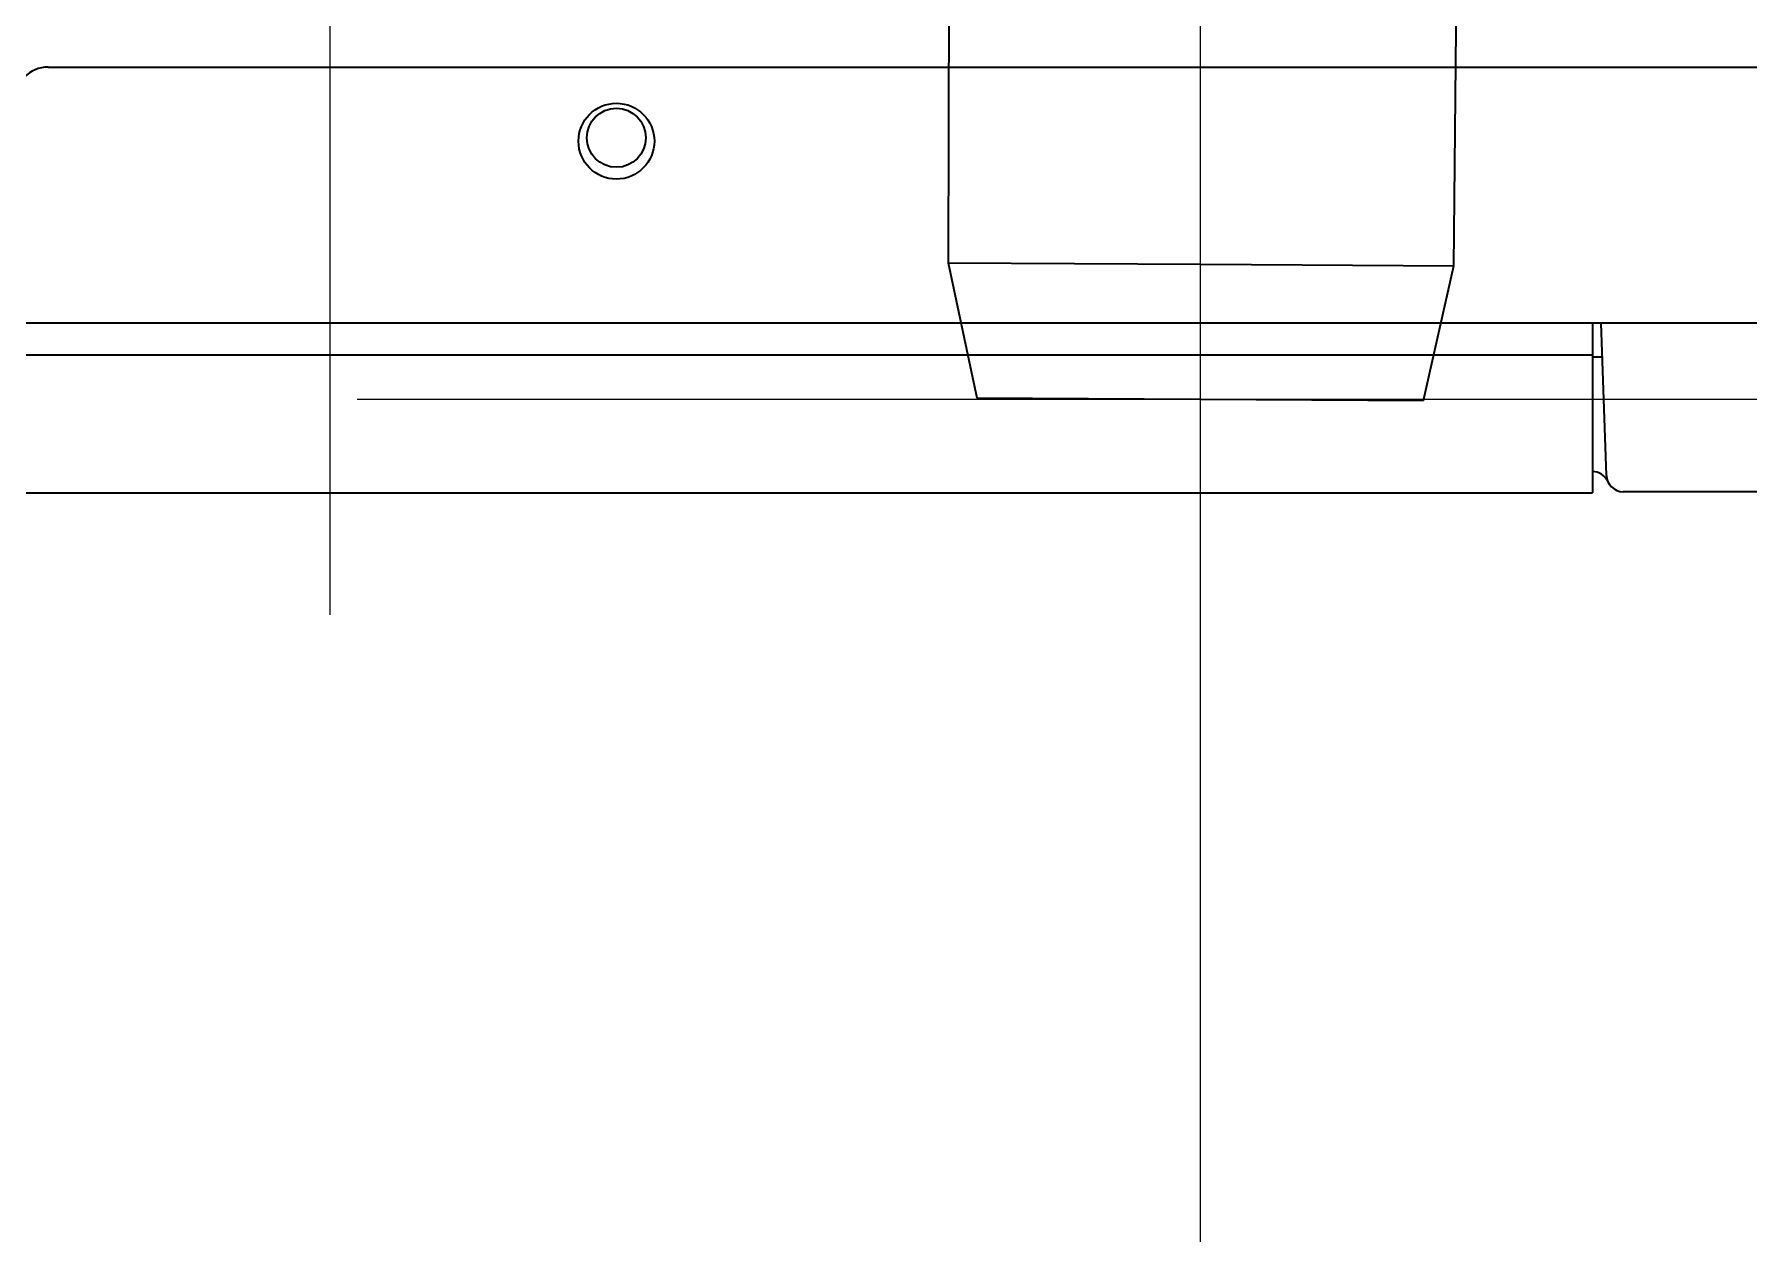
# Model space of a CAD drawing. Header units: inches. Extents: x 90 to 4162, y -443 to 3471.
# Drawn here: x 681.4 to 783.1, y 1197.5 to 1269.1 of the extents above; entities that cross this region are included whole.
import ezdxf

# ---------------------------------------------------------------- set-up
doc = ezdxf.new("R2010")
doc.units = ezdxf.units.IN
doc.layers.add('1', color=7, linetype='Continuous', true_color=0xffffff)
doc.layers.add('ORTHO$15', color=7, linetype='Continuous', true_color=0xffffff)

msp = doc.modelspace()

# ---------------------------------------------------------------- linework, layer by layer
at = {"color": 4}
msp.add_line((698.97, 1334.66), (698.97, 1234.66), dxfattribs=at)
at = {"color": 6}
for p, q in [((750.59, 1297.46), (750.59, 1197.46)), ((700.59, 1247.46), (800.59, 1247.46))]:
    msp.add_line(p, q, dxfattribs=at)
at = {"layer": '1', "color": 7, "linetype": 'Continuous', "lineweight": 35}
for p, q in [((682.27, 1267.16), (793.84, 1267.16)), ((838.37, 1251.96), (92.37, 1251.96)), ((773.87, 1251.96), (773.87, 1250.06)), ((774.69, 1242.92), (774.37, 1251.96)), ((773.87, 1250.06), (156.87, 1250.06)), ((773.87, 1250.06), (773.87, 1250.06)), ((773.87, 1250.06), (773.87, 1250.05)), ((773.87, 1250.05), (773.87, 1249.86)), ((773.87, 1249.96), (774.44, 1249.96)), ((773.87, 1249.86), (773.87, 1242.11)), ((156.87, 1241.9), (773.87, 1241.9)), ((773.87, 1242.11), (773.87, 1241.9)), ((834.37, 1241.96), (775.69, 1241.96))]:
    msp.add_line(p, q, dxfattribs=at)
for centre, radius in [((715.97, 1262.76), 2.25), ((715.97, 1262.96), 1.75)]:
    msp.add_circle(centre, radius, dxfattribs=at)
for centre, radius, start, end in [((682.27, 1265.16), 2, 90, 180), ((773.85, 1242.16), 1, 23.5782, 90), ((775.69, 1242.96), 1, 182, 270)]:
    msp.add_arc(centre, radius, start, end, dxfattribs=at)
at = {"layer": 'ORTHO$15', "color": 7, "linetype": 'Continuous', "lineweight": 35, "extrusion": (-0.252612, 0.967568, 0)}
for p, q in [((735.79, 1299.81), (735.64, 1255.55)), ((765.64, 1255.36), (766.06, 1299.62)), ((735.64, 1255.55), (737.34, 1247.54)), ((735.64, 1255.55), (750.64, 1255.46)), ((750.64, 1255.46), (765.64, 1255.36)), ((763.84, 1247.37), (765.64, 1255.36)), ((737.34, 1247.54), (750.59, 1247.46)), ((750.59, 1247.46), (763.84, 1247.37))]:
    msp.add_line(p, q, dxfattribs=at)

doc.saveas('drawing.dxf')
